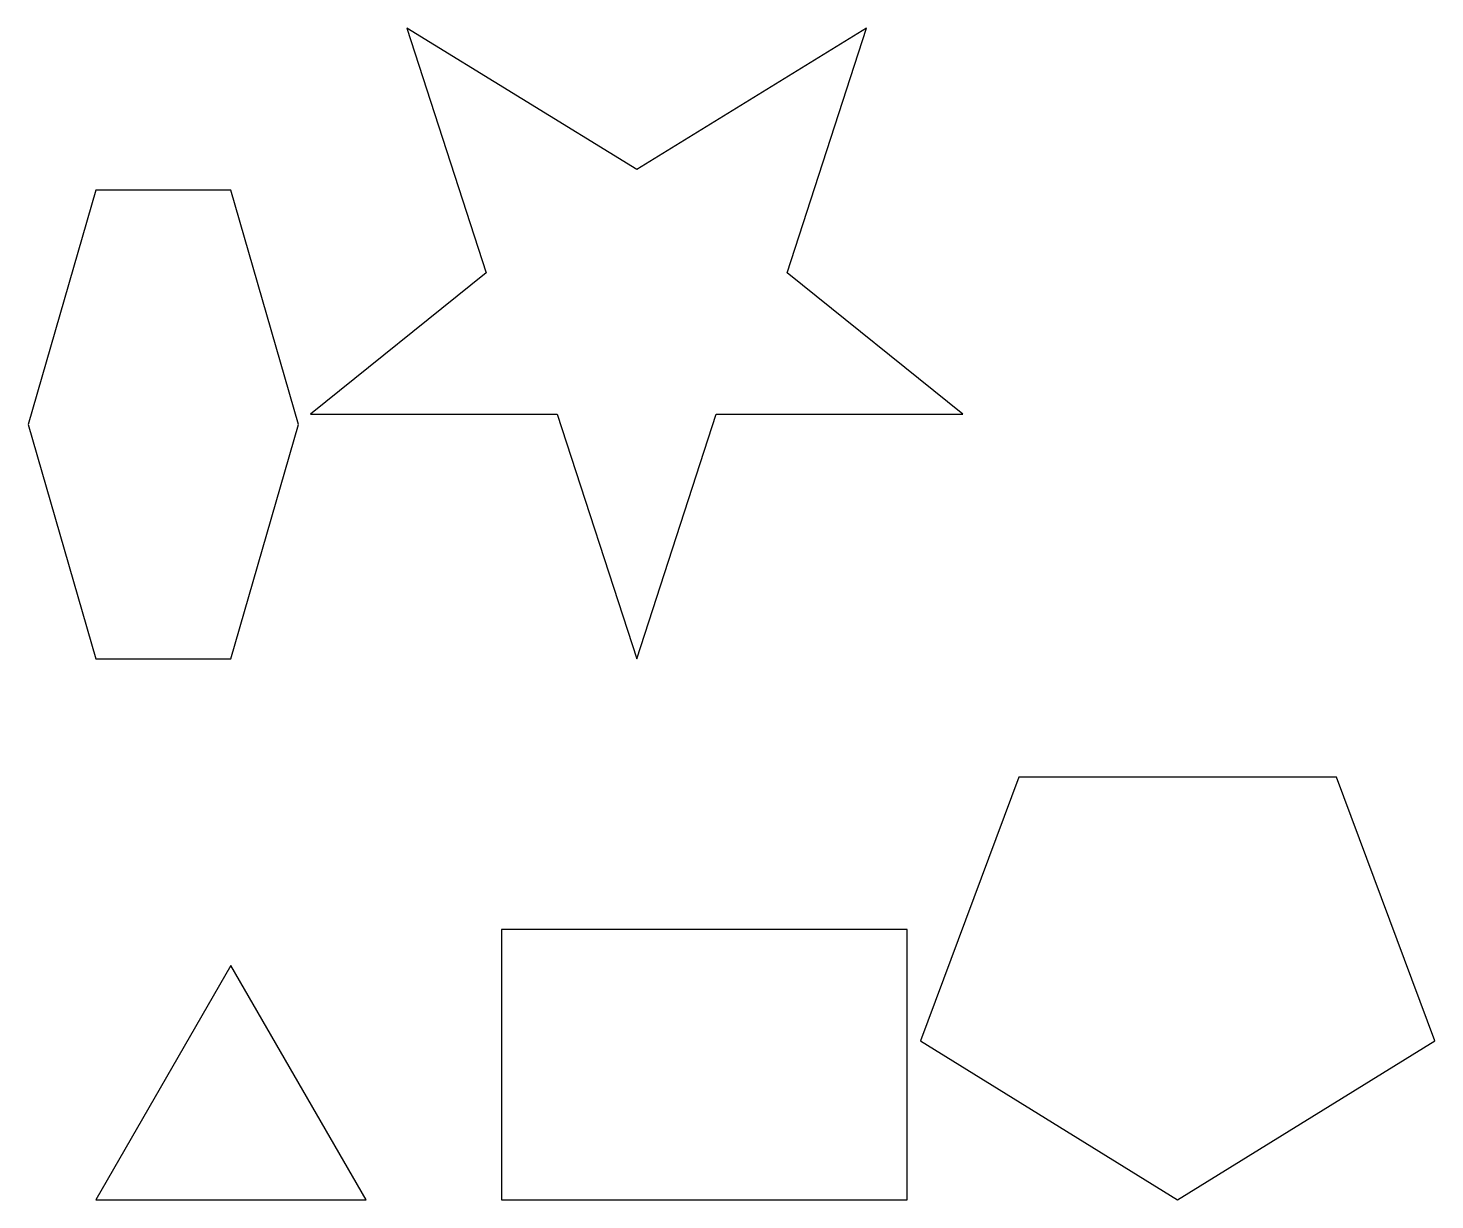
# Model space of a CAD drawing. Header units: metres. Extents: x -0.5 to 9.9, y 0 to 8.7.
import ezdxf

# ---------------------------------------------------------------- set-up
doc = ezdxf.new("R2010")
doc.units = ezdxf.units.M

msp = doc.modelspace()

# ---------------------------------------------------------------- linework, layer by layer
for points in [[(4, 4), (4.588, 5.809), (6.412, 5.809), (5.112, 6.855), (5.7, 8.663), (4, 7.617), (2.3, 8.663), (2.888, 6.855), (1.588, 5.809), (3.412, 5.809), (4, 4)], [(0, 4), (1, 4), (1.5, 5.732), (1, 7.464), (0, 7.464), (-0.5, 5.732), (0, 4)], [(8, 0), (9.902, 1.176), (9.175, 3.126), (6.825, 3.126), (6.098, 1.176), (8, 0)], [(3, 0), (6, 0), (6, 2), (3, 2), (3, 0)], [(0, 0), (2, 0), (1, 1.732), (0, 0)]]:
    msp.add_lwpolyline(points)

doc.saveas('drawing.dxf')
